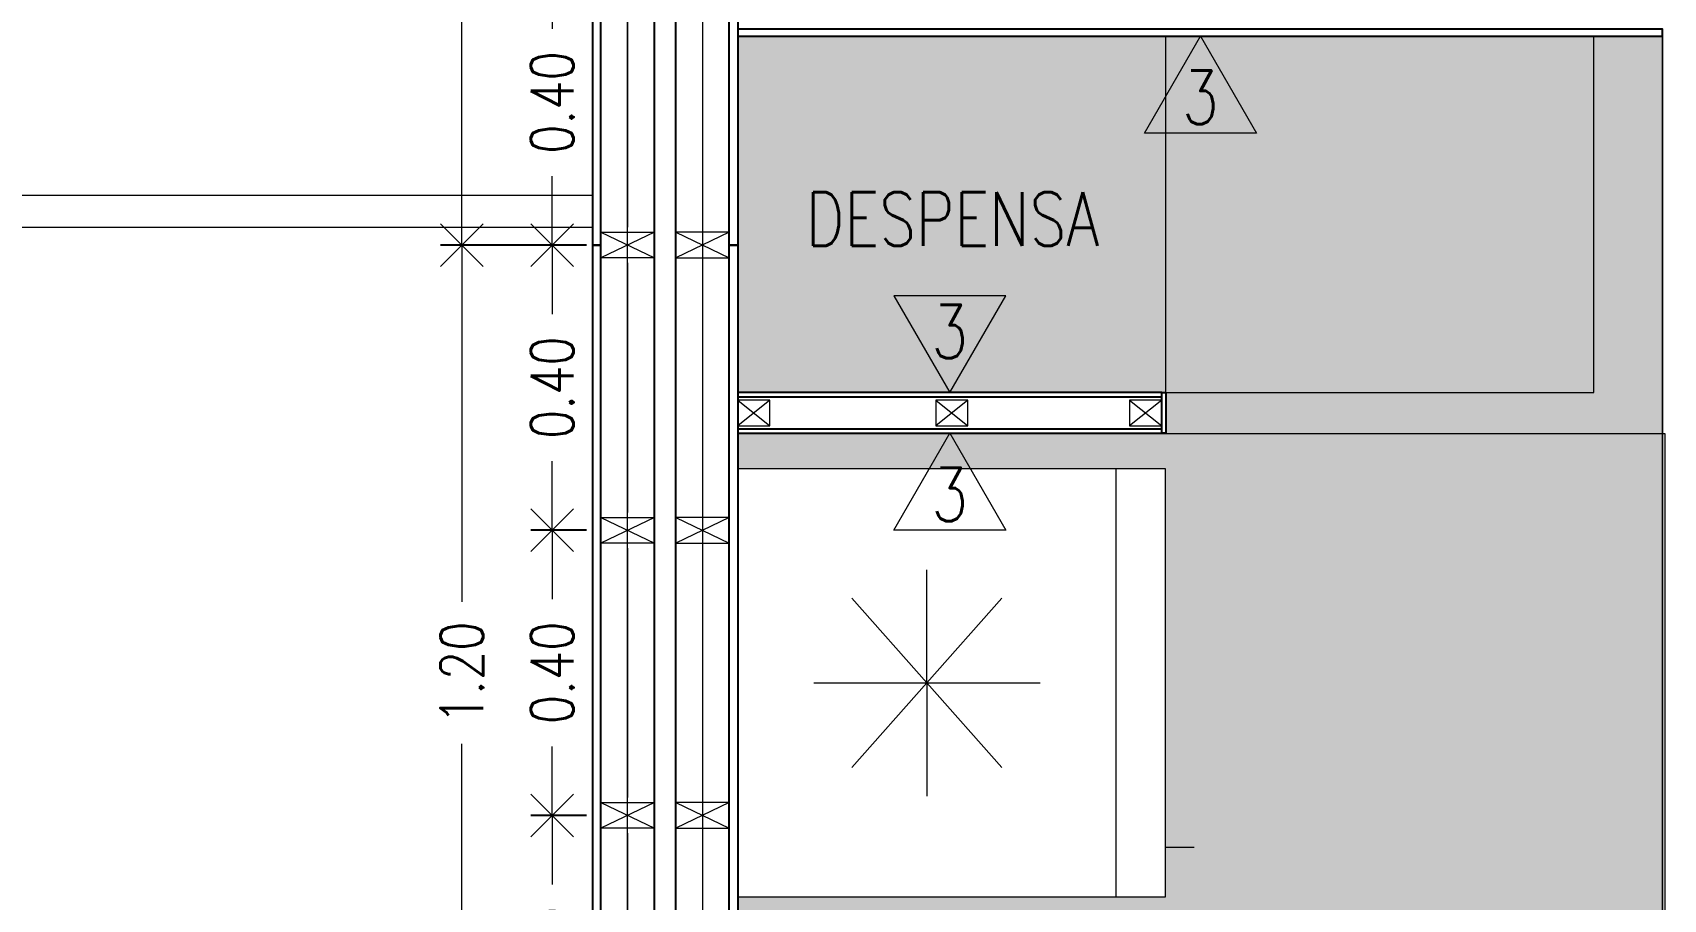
# Model space of a CAD drawing. Header units: inches. Extents: x 10.8 to 60.4, y 12.2 to 79.7.
# Drawn here: x 25.123 to 27.41, y 17.876 to 19.091 of the extents above; entities that cross this region are included whole.
import ezdxf

# ---------------------------------------------------------------- set-up
doc = ezdxf.new("R2010")
doc.units = ezdxf.units.IN
doc.header["$MEASUREMENT"] = 0
doc.layers.get('DEFPOINTS').update_dxf_attribs({"color": 210})
doc.layers.add('_AUX', color=210, linetype='Continuous', lineweight=18, plot=False)
for name, color, linetype, lineweight in [('A-ANNO-DIMS', 3, 'Continuous', 18), ('A-ANNO-SYMB', 3, 'Continuous', 18), ('A-ANNO-TEXT', 3, 'Continuous', 18), ('A-DETL-MCUT', 4, 'Continuous', 25), ('A-ELEV-IDEN', 3, 'Continuous', 18), ('A-ELEV-MBE2', 4, 'Continuous', 25), ('A-FLOR-PATT', 8, 'Continuous', 18), ('A-FURN', 8, 'Continuous', 18), ('A-WALL-PATT', 8, 'Continuous', 18), ('A-WALL-STUD', 3, 'Continuous', 18)]:
    doc.layers.add(name, color=color, linetype=linetype, lineweight=lineweight)
doc.styles.add('E-ROMANS', font='romans.shx', dxfattribs={"width": 0.8})
doc.dimstyles.new('E-0050_ARW_12', dxfattribs={"dimscale": 0.001, "dimtxt": 60, "dimasz": 60, "dimexe": 30, "dimexo": 20, "dimgap": 30, "dimtad": 0, "dimzin": 0, "dimdsep": 46, "dimtxsty": 'E-ROMANS', "dimblk": 'OPEN90', "dimcen": 30, "dimclrd": 256, "dimclre": 256, "dimclrt": 256, "dimadec": 0, "dimazin": 0, "dimtfac": 1, "dimtmove": 1, "dimatfit": 3, "dimldrblk": 'OPEN90', "dimfxl": 1, "dimtfill": 1, "dimtolj": 1, "dimtzin": 0, "dimlwd": -1, "dimarcsym": 0})

# ---------------------------------------------------------------- blocks, each defined once
blk = doc.blocks.new('_Open90')
at = {"color": 0, "linetype": 'ByBlock', "lineweight": -2}
for p, q in [((-0.5, 0.5), (0, 0)), ((0, 0), (-1, 0)), ((0, 0), (-0.5, -0.5))]:
    blk.add_line(p, q, dxfattribs=at)
blk = doc.blocks.new('*D607')
at = {"layer": 'A-ANNO-DIMS', "lineweight": -2, "transparency": 16777216}
for p, q in [((25.8999, 17.9934), (25.8216, 17.9934)), ((25.8999, 17.5934), (25.8216, 17.5934))]:
    blk.add_line(p, q, dxfattribs=at)
at = {"layer": 'A-ANNO-DIMS', "transparency": 16777216}
for p, q in [((25.8516, 17.9334), (25.8516, 17.8966)), ((25.8516, 17.6534), (25.8516, 17.6903))]:
    blk.add_line(p, q, dxfattribs=at)
at = {"layer": 'DEFPOINTS', "color": 0, "transparency": 16777216}
for p in [(25.8516, 17.9934), (25.9199, 17.9934), (25.9199, 17.5934)]:
    blk.add_point(p, dxfattribs=at)
at = {"layer": 'A-ANNO-DIMS', "transparency": 16777216, "xscale": 0.06, "yscale": 0.06, "zscale": 0.06}
for p, rotation in [((25.8516, 17.9934), 90), ((25.8516, 17.5934), 270)]:
    blk.add_blockref('_Open90', p, dxfattribs=dict(at, rotation=rotation))
at = {"layer": 'A-ANNO-DIMS', "transparency": 16777216, "insert": (25.8516, 17.7934), "char_height": 0.06, "attachment_point": 5, "rotation": 90, "style": 'E-ROMANS', "bg_fill": 3, "box_fill_scale": 1.25, "bg_fill_color": 256, "bg_fill_true_color": 13158600, "bg_fill_transparency": 0}
blk.add_mtext('\\A1;0.40', dxfattribs=at)
blk = doc.blocks.new('*D608')
at = {"layer": 'A-ANNO-DIMS', "lineweight": -2, "transparency": 16777216}
for p, q in [((25.8999, 18.3934), (25.8216, 18.3934)), ((25.8999, 17.9934), (25.8216, 17.9934))]:
    blk.add_line(p, q, dxfattribs=at)
at = {"layer": 'A-ANNO-DIMS', "transparency": 16777216}
for p, q in [((25.8516, 18.3334), (25.8516, 18.2966)), ((25.8516, 18.0534), (25.8516, 18.0903))]:
    blk.add_line(p, q, dxfattribs=at)
at = {"layer": 'DEFPOINTS', "color": 0, "transparency": 16777216}
for p in [(25.8516, 18.3934), (25.9199, 18.3934), (25.9199, 17.9934)]:
    blk.add_point(p, dxfattribs=at)
at = {"layer": 'A-ANNO-DIMS', "transparency": 16777216, "xscale": 0.06, "yscale": 0.06, "zscale": 0.06}
for p, rotation in [((25.8516, 18.3934), 90), ((25.8516, 17.9934), 270)]:
    blk.add_blockref('_Open90', p, dxfattribs=dict(at, rotation=rotation))
at = {"layer": 'A-ANNO-DIMS', "transparency": 16777216, "insert": (25.8516, 18.1934), "char_height": 0.06, "attachment_point": 5, "rotation": 90, "style": 'E-ROMANS', "bg_fill": 3, "box_fill_scale": 1.25, "bg_fill_color": 256, "bg_fill_true_color": 13158600, "bg_fill_transparency": 0}
blk.add_mtext('\\A1;0.40', dxfattribs=at)
blk = doc.blocks.new('*D609')
at = {"layer": 'A-ANNO-DIMS', "lineweight": -2, "transparency": 16777216}
for p, q in [((25.8999, 18.7934), (25.8216, 18.7934)), ((25.8999, 18.3934), (25.8216, 18.3934))]:
    blk.add_line(p, q, dxfattribs=at)
at = {"layer": 'A-ANNO-DIMS', "transparency": 16777216}
for p, q in [((25.8516, 18.7334), (25.8516, 18.6966)), ((25.8516, 18.4534), (25.8516, 18.4903))]:
    blk.add_line(p, q, dxfattribs=at)
at = {"layer": 'DEFPOINTS', "color": 0, "transparency": 16777216}
for p in [(25.8516, 18.7934), (25.9199, 18.7934), (25.9199, 18.3934)]:
    blk.add_point(p, dxfattribs=at)
at = {"layer": 'A-ANNO-DIMS', "transparency": 16777216, "xscale": 0.06, "yscale": 0.06, "zscale": 0.06}
for p, rotation in [((25.8516, 18.7934), 90), ((25.8516, 18.3934), 270)]:
    blk.add_blockref('_Open90', p, dxfattribs=dict(at, rotation=rotation))
at = {"layer": 'A-ANNO-DIMS', "transparency": 16777216, "insert": (25.8516, 18.5934), "char_height": 0.06, "attachment_point": 5, "rotation": 90, "style": 'E-ROMANS', "bg_fill": 3, "box_fill_scale": 1.25, "bg_fill_color": 256, "bg_fill_true_color": 13158600, "bg_fill_transparency": 0}
blk.add_mtext('\\A1;0.40', dxfattribs=at)
blk = doc.blocks.new('*D610')
at = {"layer": 'A-ANNO-DIMS', "lineweight": -2, "transparency": 16777216}
for p, q in [((25.8999, 19.1933), (25.8216, 19.1933)), ((25.8999, 18.7934), (25.8216, 18.7934))]:
    blk.add_line(p, q, dxfattribs=at)
at = {"layer": 'A-ANNO-DIMS', "transparency": 16777216}
for p, q in [((25.8516, 19.1333), (25.8516, 19.0965)), ((25.8516, 18.8534), (25.8516, 18.8902))]:
    blk.add_line(p, q, dxfattribs=at)
at = {"layer": 'DEFPOINTS', "color": 0, "transparency": 16777216}
for p in [(25.8516, 19.1933), (25.9199, 19.1933), (25.9199, 18.7934)]:
    blk.add_point(p, dxfattribs=at)
at = {"layer": 'A-ANNO-DIMS', "transparency": 16777216, "xscale": 0.06, "yscale": 0.06, "zscale": 0.06}
for p, rotation in [((25.8516, 19.1933), 90), ((25.8516, 18.7934), 270)]:
    blk.add_blockref('_Open90', p, dxfattribs=dict(at, rotation=rotation))
at = {"layer": 'A-ANNO-DIMS', "transparency": 16777216, "insert": (25.8516, 18.9934), "char_height": 0.06, "attachment_point": 5, "rotation": 90, "style": 'E-ROMANS', "bg_fill": 3, "box_fill_scale": 1.25, "bg_fill_color": 256, "bg_fill_true_color": 13158600, "bg_fill_transparency": 0}
blk.add_mtext('\\A1;0.40', dxfattribs=at)
blk = doc.blocks.new('*D959')
at = {"layer": 'A-ANNO-DIMS', "lineweight": -2, "transparency": 16777216}
for p, q in [((25.8879, 18.7934), (25.6948, 18.7934)), ((25.8879, 17.5934), (25.6948, 17.5934))]:
    blk.add_line(p, q, dxfattribs=at)
at = {"layer": 'A-ANNO-DIMS', "transparency": 16777216}
for p, q in [((25.7248, 18.7334), (25.7248, 18.2931)), ((25.7248, 17.6534), (25.7248, 18.0937))]:
    blk.add_line(p, q, dxfattribs=at)
at = {"layer": 'DEFPOINTS', "color": 0, "transparency": 16777216}
for p in [(25.7248, 18.7934), (25.9079, 18.7934), (25.9079, 17.5934)]:
    blk.add_point(p, dxfattribs=at)
at = {"layer": 'A-ANNO-DIMS', "transparency": 16777216, "xscale": 0.06, "yscale": 0.06, "zscale": 0.06}
for p, rotation in [((25.7248, 18.7934), 90), ((25.7248, 17.5934), 270)]:
    blk.add_blockref('_Open90', p, dxfattribs=dict(at, rotation=rotation))
at = {"layer": 'A-ANNO-DIMS', "transparency": 16777216, "insert": (25.7248, 18.1934), "char_height": 0.06, "attachment_point": 5, "rotation": 90, "style": 'E-ROMANS', "bg_fill": 3, "box_fill_scale": 1.25, "bg_fill_color": 256, "bg_fill_true_color": 13158600, "bg_fill_transparency": 0}
blk.add_mtext('\\A1;1.20', dxfattribs=at)
blk = doc.blocks.new('*D960')
at = {"layer": 'A-ANNO-DIMS', "lineweight": -2, "transparency": 16777216}
for p, q in [((25.8879, 19.9934), (25.6948, 19.9934)), ((25.8879, 18.7934), (25.6948, 18.7934))]:
    blk.add_line(p, q, dxfattribs=at)
at = {"layer": 'A-ANNO-DIMS', "transparency": 16777216}
for p, q in [((25.7248, 19.9334), (25.7248, 19.4931)), ((25.7248, 18.8534), (25.7248, 19.2937))]:
    blk.add_line(p, q, dxfattribs=at)
at = {"layer": 'DEFPOINTS', "color": 0, "transparency": 16777216}
for p in [(25.7248, 19.9934), (25.9079, 19.9934), (25.9079, 18.7934)]:
    blk.add_point(p, dxfattribs=at)
at = {"layer": 'A-ANNO-DIMS', "transparency": 16777216, "xscale": 0.06, "yscale": 0.06, "zscale": 0.06}
for p, rotation in [((25.7248, 19.9934), 90), ((25.7248, 18.7934), 270)]:
    blk.add_blockref('_Open90', p, dxfattribs=dict(at, rotation=rotation))
at = {"layer": 'A-ANNO-DIMS', "transparency": 16777216, "insert": (25.7248, 19.3934), "char_height": 0.06, "attachment_point": 5, "rotation": 90, "style": 'E-ROMANS', "bg_fill": 3, "box_fill_scale": 1.25, "bg_fill_color": 256, "bg_fill_true_color": 13158600, "bg_fill_transparency": 0}
blk.add_mtext('\\A1;1.20', dxfattribs=at)
blk = doc.blocks.new('UGUI')
for p, q in [((-243.4605, 127.8342), (-243.4605, 129.1342)), ((-242.7605, 129.1342), (-243.4605, 129.1342)), ((-242.7605, 127.8342), (-242.7605, 129.1342)), ((-242.7605, 127.8342), (-243.4605, 127.8342))]:
    blk.add_line(p, q)

msp = doc.modelspace()

# ---------------------------------------------------------------- hatches: boundary and pattern name
at = {"layer": 'A-FLOR-PATT'}
h = msp.add_hatch(dxfattribs=at)
h.set_pattern_fill('DOTS', color=256, scale=0.02, style=0)
h.set_pattern_definition([(0, (-444.033665, -8.068132), (0.015875, 0.03175), [0, -0.03175])])
h.paths.add_polyline_path([(27.4089, 19.0864), (26.1119, 19.0864), (26.1119, 18.5864), (26.7125, 18.5864), (26.7125, 18.5294), (26.1119, 18.5294), (26.1119, 16.0784), (26.6119, 16.0784), (26.6119, 15.2784), (27.4089, 15.2784)])
h.paths.add_polyline_path([(26.6119, 16.7784), (26.1119, 16.7784), (26.1119, 16.0784), (26.6119, 16.0784)], flags=16)
h.paths.add_polyline_path([(26.7619, 17.4284), (26.1619, 17.4284), (26.1619, 16.8284), (26.7619, 16.8284)], flags=16)
h.paths.add_polyline_path([(26.6114, 17.8294), (26.1119, 17.8294), (26.1119, 17.4904), (26.6114, 17.4904)], flags=16)
h.paths.add_polyline_path([(26.7119, 18.4794), (26.1119, 18.4794), (26.1119, 17.8794), (26.7119, 17.8794)], flags=16)

# ---------------------------------------------------------------- linework, layer by layer
at = {"layer": '_AUX'}
for points in [[(27.4089, 19.0864), (26.1119, 19.0864), (26.1119, 18.5864), (26.7125, 18.5864), (26.7125, 18.5294), (26.1119, 18.5294), (26.1119, 16.0784), (26.6119, 16.0784), (26.6119, 15.2784), (27.4089, 15.2784)], [(26.7119, 18.4794), (26.1119, 18.4794), (26.1119, 17.8794), (26.7119, 17.8794)]]:
    msp.add_lwpolyline(points, close=True, dxfattribs=at)
at = {"layer": 'A-ANNO-SYMB'}
for p, q in [((26.0624, 25.5508), (26.0624, 13.5272)), ((25.9574, 13.8788), (25.9574, 25.1522)), ((26.7125, 18.5864), (26.7125, 19.0864))]:
    msp.add_line(p, q, dxfattribs=at)
msp.add_lwpolyline([(26.7125, 18.5864), (27.3125, 18.5864), (27.3125, 19.0864), (26.7065, 19.0864)], dxfattribs=at)
at = {"layer": 'A-ANNO-TEXT'}
for points in [[(26.7609, 19.0864), (26.8394, 18.9505), (26.6825, 18.9505)], [(26.4092, 18.5864), (26.4877, 18.7223), (26.3308, 18.7223)], [(26.4092, 18.5294), (26.4877, 18.3935), (26.3308, 18.3935)]]:
    msp.add_lwpolyline(points, close=True, dxfattribs=at)
at = {"layer": 'A-DETL-MCUT'}
for points in [[(25.9199, 18.7934), (25.9199, 19.9934), (25.9079, 19.9934), (25.9079, 18.7934)], [(26.0999, 18.7934), (26.0999, 19.9934), (26.1119, 19.9934), (26.1119, 18.7934)], [(27.4089, 19.0864), (27.4089, 19.0964), (26.1119, 19.0964), (26.1119, 19.0864)], [(25.9199, 17.5934), (25.9199, 18.7934), (25.9079, 18.7934), (25.9079, 17.5934)], [(26.0999, 17.5934), (26.0999, 18.7934), (26.1119, 18.7934), (26.1119, 17.5934)], [(26.7065, 18.5294), (26.7065, 18.5864), (26.7125, 18.5864), (26.7125, 18.5294)]]:
    msp.add_lwpolyline(points, close=True, dxfattribs=at)
for points in [[(26.1119, 18.5804), (26.7065, 18.5804), (26.7065, 18.5864), (26.1119, 18.5864)], [(26.1119, 18.5294), (26.7065, 18.5294), (26.7065, 18.5354), (26.1119, 18.5354)]]:
    msp.add_lwpolyline(points, dxfattribs=at)
at = {"layer": 'A-ELEV-IDEN'}
msp.add_lwpolyline([(27.4089, 19.0864), (27.4089, 15.2784)], dxfattribs=at)
at = {"layer": 'A-ELEV-MBE2'}
for p, q in [((25.9949, 14.9414), (25.9949, 22.3454)), ((26.0249, 14.9414), (26.0249, 22.3454))]:
    msp.add_line(p, q, dxfattribs=at)
at = {"layer": 'A-FURN'}
for p, q in [((26.1569, 18.5759), (26.1119, 18.5399)), ((26.1119, 18.5759), (26.1569, 18.5399)), ((26.4347, 18.5759), (26.3897, 18.5399)), ((26.3897, 18.5759), (26.4347, 18.5399)), ((26.7065, 18.5759), (26.6615, 18.5399)), ((26.6615, 18.5759), (26.7065, 18.5399)), ((26.1119, 18.4794), (26.1119, 17.8794)), ((26.7119, 18.4794), (26.1119, 18.4794)), ((26.6425, 17.8794), (26.6425, 18.4794)), ((26.7119, 17.8794), (26.7119, 18.4794)), ((26.3772, 18.1794), (26.3772, 18.3381)), ((26.4824, 18.0605), (26.2721, 18.2983)), ((26.4824, 18.2983), (26.2721, 18.0605)), ((26.2185, 18.1794), (26.536, 18.1794)), ((26.3772, 18.1794), (26.3772, 18.0206)), ((26.7119, 17.9488), (26.7519, 17.9488)), ((26.1119, 17.8794), (26.7119, 17.8794))]:
    msp.add_line(p, q, dxfattribs=at)
for points in [[(26.1569, 18.5759), (26.1119, 18.5759), (26.1119, 18.5399), (26.1569, 18.5399)], [(26.4347, 18.5759), (26.3897, 18.5759), (26.3897, 18.5399), (26.4347, 18.5399)], [(26.7065, 18.5759), (26.6615, 18.5759), (26.6615, 18.5399), (26.7065, 18.5399)]]:
    msp.add_lwpolyline(points, close=True, dxfattribs=at)
at = {"layer": 'A-WALL-PATT', "ltscale": 0.1}
for p, q in [((25.9574, 19.1683), (25.9574, 18.8184)), ((26.0624, 19.1159), (26.0624, 18.8184)), ((25.9574, 18.7684), (25.9574, 18.4184)), ((26.0624, 18.7684), (26.0624, 18.4184)), ((25.9574, 18.3684), (25.9574, 18.0184)), ((26.0624, 18.3684), (26.0624, 18.0184)), ((25.9574, 17.9684), (25.9574, 17.6184)), ((26.0624, 17.9684), (26.0624, 17.6184))]:
    msp.add_line(p, q, dxfattribs=at)
at = {"layer": 'A-WALL-STUD'}
for p, q in [((26.0999, 18.8114), (26.0249, 18.7754)), ((26.0249, 18.8114), (26.0999, 18.7754)), ((26.0999, 18.4114), (26.0249, 18.3754)), ((26.0249, 18.4114), (26.0999, 18.3754)), ((26.0999, 18.0114), (26.0249, 17.9754)), ((26.0249, 18.0114), (26.0999, 17.9754))]:
    msp.add_line(p, q, dxfattribs=at)
for points in [[(26.0999, 18.8114), (26.0249, 18.8114), (26.0249, 18.7754), (26.0999, 18.7754)], [(26.0999, 18.4114), (26.0249, 18.4114), (26.0249, 18.3754), (26.0999, 18.3754)], [(26.0999, 18.0114), (26.0249, 18.0114), (26.0249, 17.9754), (26.0999, 17.9754)]]:
    msp.add_lwpolyline(points, close=True, dxfattribs=at)

# ---------------------------------------------------------------- block references
at = {"layer": 'A-ANNO-SYMB', "xscale": -1, "rotation": 270}
msp.add_blockref('UGUI', (-101.7222, 261.2898), dxfattribs=at)

# ---------------------------------------------------------------- texts
at = {"layer": 'A-ANNO-TEXT', "char_height": 0.075, "attachment_point": 5, "style": 'E-ROMANS'}
for s, insert, rotation in [('\\pi-0.45,l0.45,t0.45;3', (26.7609, 19.0007), 359.9995), ('\\pi-0.45,l0.45,t0.45;DESPENSA', (26.4132, 18.8299), 359.9995), ('\\pi-0.45,l0.45,t0.45;3', (26.4092, 18.6721), 0.0005), ('\\pi-0.45,l0.45,t0.45;3', (26.4092, 18.4436), 359.9995)]:
    msp.add_mtext(s, dxfattribs=dict(at, insert=insert, rotation=rotation))

# ---------------------------------------------------------------- next in the draw order: dimensions: what is measured, and where the dimension line sits
at = {"layer": 'A-ANNO-DIMS'}
dim = msp.add_linear_dim(base=(25.8516, 17.9934), p1=(25.9199, 17.5934), p2=(25.9199, 17.9934), angle=90, dimstyle='E-0050_ARW_12', dxfattribs=at)
dim.commit()
dim.dimension.update_dxf_attribs({"geometry": '*D607', "text_midpoint": (25.8516, 17.7934)})

# ---------------------------------------------------------------- next in the draw order: dimensions: what is measured, and where the dimension line sits
dim = msp.add_linear_dim(base=(25.8516, 18.3934), p1=(25.9199, 17.9934), p2=(25.9199, 18.3934), angle=90, dimstyle='E-0050_ARW_12', dxfattribs=at)
dim.commit()
dim.dimension.update_dxf_attribs({"geometry": '*D608', "text_midpoint": (25.8516, 18.1934)})

# ---------------------------------------------------------------- next in the draw order: linework, layer by layer
at = {"layer": 'A-WALL-STUD'}
for p, q in [((25.9199, 18.0114), (25.9949, 17.9754)), ((25.9949, 18.0114), (25.9199, 17.9754))]:
    msp.add_line(p, q, dxfattribs=at)
msp.add_lwpolyline([(25.9199, 18.0114), (25.9949, 18.0114), (25.9949, 17.9754), (25.9199, 17.9754)], close=True, dxfattribs=at)

# ---------------------------------------------------------------- next in the draw order: dimensions: what is measured, and where the dimension line sits
at = {"layer": 'A-ANNO-DIMS'}
dim = msp.add_linear_dim(base=(25.8516, 18.7934), p1=(25.9199, 18.3934), p2=(25.9199, 18.7934), angle=90, dimstyle='E-0050_ARW_12', dxfattribs=at)
dim.commit()
dim.dimension.update_dxf_attribs({"geometry": '*D609', "text_midpoint": (25.8516, 18.5934)})

# ---------------------------------------------------------------- next in the draw order: linework, layer by layer
at = {"layer": 'A-WALL-STUD'}
for p, q in [((25.9199, 18.4114), (25.9949, 18.3754)), ((25.9949, 18.4114), (25.9199, 18.3754))]:
    msp.add_line(p, q, dxfattribs=at)
msp.add_lwpolyline([(25.9199, 18.4114), (25.9949, 18.4114), (25.9949, 18.3754), (25.9199, 18.3754)], close=True, dxfattribs=at)

# ---------------------------------------------------------------- next in the draw order: dimensions: what is measured, and where the dimension line sits
at = {"layer": 'A-ANNO-DIMS'}
dim = msp.add_linear_dim(base=(25.8516, 19.1933), p1=(25.9199, 18.7934), p2=(25.9199, 19.1933), angle=90, dimstyle='E-0050_ARW_12', dxfattribs=at)
dim.commit()
dim.dimension.update_dxf_attribs({"geometry": '*D610', "text_midpoint": (25.8516, 18.9934)})

# ---------------------------------------------------------------- next in the draw order: linework, layer by layer
at = {"layer": 'A-WALL-STUD'}
for p, q in [((25.9199, 18.8114), (25.9949, 18.7754)), ((25.9949, 18.8114), (25.9199, 18.7754))]:
    msp.add_line(p, q, dxfattribs=at)
msp.add_lwpolyline([(25.9199, 18.8114), (25.9949, 18.8114), (25.9949, 18.7754), (25.9199, 18.7754)], close=True, dxfattribs=at)

# ---------------------------------------------------------------- next in the draw order: dimensions: what is measured, and where the dimension line sits
at = {"layer": 'A-ANNO-DIMS'}
dim = msp.add_linear_dim(base=(25.7248, 18.7934), p1=(25.9079, 17.5934), p2=(25.9079, 18.7934), angle=90, dimstyle='E-0050_ARW_12', dxfattribs=at)
dim.commit()
dim.dimension.update_dxf_attribs({"geometry": '*D959', "text_midpoint": (25.7248, 18.1934)})

# ---------------------------------------------------------------- next in the draw order: dimensions: what is measured, and where the dimension line sits
dim = msp.add_linear_dim(base=(25.7248, 19.9934), p1=(25.9079, 18.7934), p2=(25.9079, 19.9934), angle=90, dimstyle='E-0050_ARW_12', dxfattribs=at)
dim.commit()
dim.dimension.update_dxf_attribs({"geometry": '*D960', "text_midpoint": (25.7248, 19.3934)})

# ---------------------------------------------------------------- next in the draw order: linework, layer by layer
at = {"layer": 'A-ELEV-IDEN'}
for p, q in [((22.9084, 18.8634), (25.9079, 18.8634)), ((22.9084, 18.8184), (25.9079, 18.8184))]:
    msp.add_line(p, q, dxfattribs=at)

doc.saveas('drawing.dxf')
